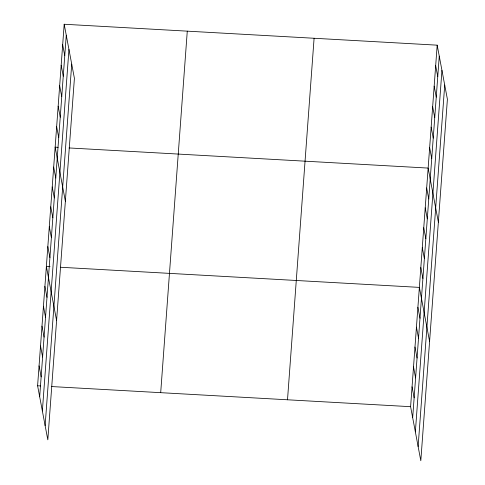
<?xml version="1.0" encoding="UTF-8"?>
<svg xmlns="http://www.w3.org/2000/svg" width="485" height="485" viewBox="0 0 485 485"><rect width="100%" height="100%" fill="white"/><g stroke="black" fill="none" stroke-linecap="round" stroke-linejoin="round"><path stroke-width="0.73" d="M64.19 24.25L74.405 78.315L47.815 439.834L37.6 385.769L64.19 24.25L437.185 45.166L447.4 99.231L420.81 460.75L410.595 406.685L437.185 45.166M39.679 396.76L66.263 35.241M42.365 410.977L68.949 49.458M45.129 425.618L71.719 64.099M160.693 392.674L187.277 31.155M287.508 399.786L314.092 38.266M412.674 417.682L439.258 56.163M415.36 431.892L441.944 70.373M418.125 446.539L444.715 85.014M58.079 147.331L55.151 147.167L65.366 201.226M69.07 147.949L428.146 168.083L438.361 222.148M50.04 266.671L46.372 266.471L56.587 320.53M60.298 267.247L419.373 287.387L429.589 341.446M37.6 385.769L40.534 385.933M51.525 386.551L410.595 406.685M435.675 65.651L437.755 76.648M434.172 86.142L436.245 97.133M432.662 106.627L434.742 117.619M431.159 127.112L433.232 138.104M429.649 147.598L431.729 158.589M426.679 187.968L428.758 198.959M425.218 207.853L427.297 218.844M423.757 227.738L425.836 238.729M422.296 247.617L424.375 258.614M420.834 267.502L422.908 278.493M417.906 307.272L419.986 318.263M416.445 327.151L418.525 338.148M414.984 347.036L417.064 358.027M413.523 366.921L415.596 377.912M412.062 386.806L414.135 397.797M62.68 44.735L64.76 55.726M61.177 65.22L63.25 76.218M59.667 85.706L61.747 96.703M58.164 106.197L60.237 117.188M56.654 126.682L58.733 137.673M53.683 167.052L55.763 178.043M52.222 186.931L54.302 197.928M50.761 206.816L52.841 217.813M49.3 226.701L51.374 237.692M47.839 246.586L49.913 257.577M44.911 286.35L46.99 297.347M43.45 306.235L45.529 317.226M41.989 326.12L44.068 337.111M40.528 346.005L42.601 356.996M39.067 365.884L41.14 376.881"/></g></svg>
